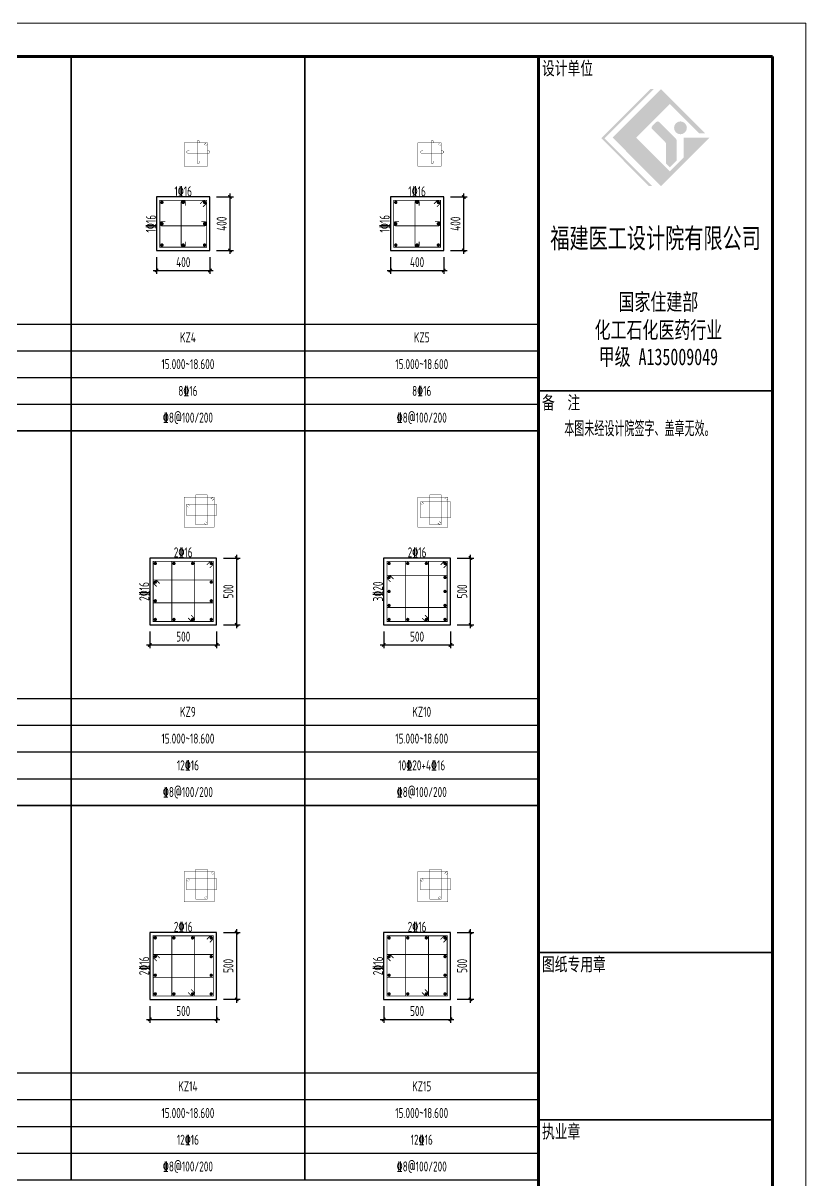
# Model space of a CAD drawing. Extents: x 3968514 to 5230306, y -516551 to -228246.
# Drawn here: x 5006187 to 5029621, y -334753 to -300153 of the extents above; entities that cross this region are included whole.
import ezdxf
from ezdxf.enums import TextEntityAlignment as Align

# ---------------------------------------------------------------- set-up
doc = ezdxf.new("R2010")
doc.units = 0
doc.header["$LTSCALE"] = 1000
doc.header["$MEASUREMENT"] = 0
for name, color, linetype, lineweight in [('COLU-DE', 7, 'Continuous', 25), ('COLU-DE-DIM', 3, 'Continuous', 25), ('COLU-YW', 7, 'Continuous', 25), ('FRAME', 3, 'Continuous', 18), ('REIN-D', 6, 'Continuous', 50), ('REIN-L', 1, 'Continuous', 50), ('TAB', 144, 'Continuous', 25), ('TAB-TEXT', 7, 'Continuous', 25)]:
    doc.layers.add(name, color=color, linetype=linetype, lineweight=lineweight)
doc.styles.add('FRAME', font='simhei.ttf', dxfattribs={"width": 0.7})
doc.styles.add('FromPkpm', font='Tssdeng.shx', dxfattribs={"width": 0.7, "bigfont": 'hztxt.shx'})
doc.dimstyles.new('Pkpm_1', dxfattribs={"dimtxt": 250, "dimasz": 100, "dimexe": 100, "dimexo": 0.0625, "dimgap": 100, "dimtad": 1, "dimdec": 0, "dimrnd": 1, "dimzin": 0, "dimdsep": 46, "dimtxsty": 'FromPkpm', "dimblk1": 'ARCHTICK', "dimblk2": 'ARCHTICK', "dimsah": 1, "dimcen": 0.09, "dimdle": 100, "dimadec": 0, "dimazin": 0, "dimtfac": 1, "dimtdec": 0, "dimtix": 1, "dimtmove": 2, "dimatfit": 1, "dimfxl": 1, "dimtolj": 1, "dimtzin": 0, "dimarcsym": 0})

# ---------------------------------------------------------------- blocks, each defined once
blk = doc.blocks.new('A$C0B803521')
at = {"layer": 'FRAME'}
h = blk.add_hatch(color=256, dxfattribs=at)
h.paths.add_polyline_path([(-21025, 90227), (-20017, 91236), (-19135, 90354), (-18955, 90354), (-20278, 91677), (-21728, 90227), (-20278, 88777), (-18828, 90227), (-19604, 90227), (-19604, 89631), (-20017, 89218)], flags=0)
edge = h.paths.add_edge_path(flags=0)
edge.add_arc((-20199, 90039), 69.1, 0, 45, ccw=False)
edge.add_line((-20130, 90039), (-20130, 89455))
edge.add_line((-20130, 89455), (-20014, 89339))
edge.add_line((-20014, 89339), (-19815, 89537))
edge.add_line((-19815, 89537), (-19815, 90148))
edge.add_arc((-19884, 90148), 69.1, 360, 405)
edge.add_line((-19835, 90197), (-20329, 90690))
edge.add_arc((-20378, 90642), 69.1, 45, 135)
edge.add_line((-20426, 90690), (-20541, 90576))
edge.add_arc((-20492, 90527), 69.1, 135, 225)
edge.add_line((-20541, 90478), (-20150, 90088))
edge = h.paths.add_edge_path(flags=0)
edge.add_arc((-19698, 90520), 192, 0, 180)
edge.add_arc((-19698, 90520), 192, 180, 360)
h.paths.add_polyline_path([(-20637, 88777), (-20539, 88777), (-21971, 90208), (-20502, 91677), (-20600, 91677), (-22068, 90208)], flags=0)
at = {"layer": 'FRAME', "lineweight": 18}
for p, q in [((-15943, 93652), (-100043, 93652)), ((-15943, 34252), (-15943, 93652))]:
    blk.add_line(p, q, dxfattribs=at)
at = {"layer": 'FRAME', "lineweight": 140}
for p, q in [((-16943, 92652), (-97543, 92652)), ((-16943, 35252), (-16943, 92652))]:
    blk.add_line(p, q, dxfattribs=at)
at = {"layer": 'FRAME', "lineweight": 70}
blk.add_line((-23943, 92652), (-23943, 35252), dxfattribs=at)
at = {"layer": 'FRAME', "lineweight": 35}
for p, q in [((-23943, 82652), (-16943, 82652)), ((-16943, 65852), (-23943, 65852)), ((-16943, 60852), (-23943, 60852))]:
    blk.add_line(p, q, dxfattribs=at)
at = {"layer": 'FRAME', "style": 'FRAME'}
for s, insert, char_height, width, attachment_point in [('设计单位', (-23843, 92502), 400, 2368.14, 1), ('福建医工设计院有限公司', (-20443, 87187), 600, 9859.32, 5), ('国家住建部', (-20359, 85288), 500, 2944.75, 5), ('化工石化医药行业', (-20359, 84447), 500, 4781.36, 5), ('甲级 A135009049', (-20359, 83644), 500, 4439.66, 5), ('备  注', (-23843, 82502), 400, 1758.31, 1), ('{\\W0.55;本图未经设计院签字、盖章无效。}', (-23176, 81291), 400, 6834.92, 7), ('图纸专用章', (-23843, 65702), 400, 2928.14, 1), ('执业章', (-23843, 60702), 400, 3554.58, 1)]:
    blk.add_mtext(s, dxfattribs=dict(at, insert=insert, char_height=char_height, width=width, attachment_point=attachment_point))
blk = doc.blocks.new('_ArchTick')
at = {"color": 0, "linetype": 'ByBlock', "const_width": 0.4}
blk.add_lwpolyline([(-0.5, -0.5), (0.5, 0.5)], dxfattribs=at)
blk = doc.blocks.new('*D705')
at = {"layer": 'COLU-DE-DIM', "color": 0, "lineweight": -2, "transparency": 16777216}
for p, q in [((5016981, -318353), (5016981, -318853)), ((5018981, -318353), (5018981, -318853)), ((5016881, -318753), (5019081, -318753))]:
    blk.add_line(p, q, dxfattribs=at)
at = {"layer": 'Defpoints', "color": 0, "transparency": 16777216}
for p in [(5016981, -318153), (5018981, -318153), (5018981, -318753)]:
    blk.add_point(p, dxfattribs=at)
at = {"layer": 'COLU-DE-DIM', "color": 0, "lineweight": -2, "transparency": 16777216, "xscale": 100, "yscale": 100, "zscale": 100, "rotation": 180}
blk.add_blockref('_ArchTick', (5016981, -318753), dxfattribs=at)
at = {"layer": 'COLU-DE-DIM', "color": 0, "lineweight": -2, "transparency": 16777216, "xscale": 100, "yscale": 100, "zscale": 100}
blk.add_blockref('_ArchTick', (5018981, -318753), dxfattribs=at)
at = {"layer": 'COLU-DE-DIM', "color": 7, "transparency": 16777216, "insert": (5017981, -318503), "char_height": 300, "attachment_point": 5, "style": 'FromPkpm'}
blk.add_mtext('\\A1;500', dxfattribs=at)
blk = doc.blocks.new('*D704')
at = {"layer": 'COLU-DE-DIM', "color": 0, "lineweight": -2, "transparency": 16777216}
for p, q in [((5019181, -316153), (5019681, -316153)), ((5019581, -318253), (5019581, -316053)), ((5019181, -318153), (5019681, -318153))]:
    blk.add_line(p, q, dxfattribs=at)
at = {"layer": 'Defpoints', "color": 0, "transparency": 16777216}
for p in [(5018981, -316153), (5019581, -316153), (5018981, -318153)]:
    blk.add_point(p, dxfattribs=at)
at = {"layer": 'COLU-DE-DIM', "color": 0, "lineweight": -2, "transparency": 16777216, "xscale": 100, "yscale": 100, "zscale": 100}
for p, rotation in [((5019581, -316153), 90), ((5019581, -318153), 270)]:
    blk.add_blockref('_ArchTick', p, dxfattribs=dict(at, rotation=rotation))
at = {"layer": 'COLU-DE-DIM', "color": 7, "transparency": 16777216, "insert": (5019331, -317153), "char_height": 300, "attachment_point": 5, "rotation": 90, "style": 'FromPkpm'}
blk.add_mtext('\\A1;500', dxfattribs=at)
blk = doc.blocks.new('*D681')
at = {"layer": 'COLU-DE-DIM', "color": 0, "lineweight": -2, "transparency": 16777216}
for p, q in [((5017181, -307153), (5017181, -307653)), ((5018781, -307153), (5018781, -307653)), ((5017081, -307553), (5018881, -307553))]:
    blk.add_line(p, q, dxfattribs=at)
at = {"layer": 'Defpoints', "color": 0, "transparency": 16777216}
for p in [(5017181, -306953), (5018781, -306953), (5018781, -307553)]:
    blk.add_point(p, dxfattribs=at)
at = {"layer": 'COLU-DE-DIM', "color": 0, "lineweight": -2, "transparency": 16777216, "xscale": 100, "yscale": 100, "zscale": 100, "rotation": 180}
blk.add_blockref('_ArchTick', (5017181, -307553), dxfattribs=at)
at = {"layer": 'COLU-DE-DIM', "color": 0, "lineweight": -2, "transparency": 16777216, "xscale": 100, "yscale": 100, "zscale": 100}
blk.add_blockref('_ArchTick', (5018781, -307553), dxfattribs=at)
at = {"layer": 'COLU-DE-DIM', "color": 7, "transparency": 16777216, "insert": (5017981, -307303), "char_height": 300, "attachment_point": 5, "style": 'FromPkpm'}
blk.add_mtext('\\A1;400', dxfattribs=at)
blk = doc.blocks.new('*D680')
at = {"layer": 'COLU-DE-DIM', "color": 0, "lineweight": -2, "transparency": 16777216}
for p, q in [((5018981, -305353), (5019481, -305353)), ((5019381, -307053), (5019381, -305253)), ((5018981, -306953), (5019481, -306953))]:
    blk.add_line(p, q, dxfattribs=at)
at = {"layer": 'Defpoints', "color": 0, "transparency": 16777216}
for p in [(5018781, -305353), (5019381, -305353), (5018781, -306953)]:
    blk.add_point(p, dxfattribs=at)
at = {"layer": 'COLU-DE-DIM', "color": 0, "lineweight": -2, "transparency": 16777216, "xscale": 100, "yscale": 100, "zscale": 100}
for p, rotation in [((5019381, -305353), 90), ((5019381, -306953), 270)]:
    blk.add_blockref('_ArchTick', p, dxfattribs=dict(at, rotation=rotation))
at = {"layer": 'COLU-DE-DIM', "color": 7, "transparency": 16777216, "insert": (5019131, -306153), "char_height": 300, "attachment_point": 5, "rotation": 90, "style": 'FromPkpm'}
blk.add_mtext('\\A1;400', dxfattribs=at)
blk = doc.blocks.new('*D703')
at = {"layer": 'COLU-DE-DIM', "color": 0, "lineweight": -2, "transparency": 16777216}
for p, q in [((5010181, -307153), (5010181, -307653)), ((5011781, -307153), (5011781, -307653)), ((5010081, -307553), (5011881, -307553))]:
    blk.add_line(p, q, dxfattribs=at)
at = {"layer": 'Defpoints', "color": 0, "transparency": 16777216}
for p in [(5010181, -306953), (5011781, -306953), (5011781, -307553)]:
    blk.add_point(p, dxfattribs=at)
at = {"layer": 'COLU-DE-DIM', "color": 0, "lineweight": -2, "transparency": 16777216, "xscale": 100, "yscale": 100, "zscale": 100, "rotation": 180}
blk.add_blockref('_ArchTick', (5010181, -307553), dxfattribs=at)
at = {"layer": 'COLU-DE-DIM', "color": 0, "lineweight": -2, "transparency": 16777216, "xscale": 100, "yscale": 100, "zscale": 100}
blk.add_blockref('_ArchTick', (5011781, -307553), dxfattribs=at)
at = {"layer": 'COLU-DE-DIM', "color": 7, "transparency": 16777216, "insert": (5010981, -307303), "char_height": 300, "attachment_point": 5, "style": 'FromPkpm'}
blk.add_mtext('\\A1;400', dxfattribs=at)
blk = doc.blocks.new('*D702')
at = {"layer": 'COLU-DE-DIM', "color": 0, "lineweight": -2, "transparency": 16777216}
for p, q in [((5011981, -305353), (5012481, -305353)), ((5012381, -307053), (5012381, -305253)), ((5011981, -306953), (5012481, -306953))]:
    blk.add_line(p, q, dxfattribs=at)
at = {"layer": 'Defpoints', "color": 0, "transparency": 16777216}
for p in [(5011781, -305353), (5012381, -305353), (5011781, -306953)]:
    blk.add_point(p, dxfattribs=at)
at = {"layer": 'COLU-DE-DIM', "color": 0, "lineweight": -2, "transparency": 16777216, "xscale": 100, "yscale": 100, "zscale": 100}
for p, rotation in [((5012381, -305353), 90), ((5012381, -306953), 270)]:
    blk.add_blockref('_ArchTick', p, dxfattribs=dict(at, rotation=rotation))
at = {"layer": 'COLU-DE-DIM', "color": 7, "transparency": 16777216, "insert": (5012131, -306153), "char_height": 300, "attachment_point": 5, "rotation": 90, "style": 'FromPkpm'}
blk.add_mtext('\\A1;400', dxfattribs=at)
blk = doc.blocks.new('*D697')
at = {"layer": 'COLU-DE-DIM', "color": 0, "lineweight": -2, "transparency": 16777216}
for p, q in [((5016981, -318353), (5016981, -318853)), ((5018981, -318353), (5018981, -318853)), ((5016881, -318753), (5019081, -318753))]:
    blk.add_line(p, q, dxfattribs=at)
at = {"layer": 'Defpoints', "color": 0, "transparency": 16777216}
for p in [(5016981, -318153), (5018981, -318153), (5018981, -318753)]:
    blk.add_point(p, dxfattribs=at)
at = {"layer": 'COLU-DE-DIM', "color": 0, "lineweight": -2, "transparency": 16777216, "xscale": 100, "yscale": 100, "zscale": 100, "rotation": 180}
blk.add_blockref('_ArchTick', (5016981, -318753), dxfattribs=at)
at = {"layer": 'COLU-DE-DIM', "color": 0, "lineweight": -2, "transparency": 16777216, "xscale": 100, "yscale": 100, "zscale": 100}
blk.add_blockref('_ArchTick', (5018981, -318753), dxfattribs=at)
at = {"layer": 'COLU-DE-DIM', "color": 7, "transparency": 16777216, "insert": (5017981, -318503), "char_height": 300, "attachment_point": 5, "style": 'FromPkpm'}
blk.add_mtext('\\A1;500', dxfattribs=at)
blk = doc.blocks.new('*D696')
at = {"layer": 'COLU-DE-DIM', "color": 0, "lineweight": -2, "transparency": 16777216}
for p, q in [((5019181, -316153), (5019681, -316153)), ((5019581, -318253), (5019581, -316053)), ((5019181, -318153), (5019681, -318153))]:
    blk.add_line(p, q, dxfattribs=at)
at = {"layer": 'Defpoints', "color": 0, "transparency": 16777216}
for p in [(5018981, -316153), (5019581, -316153), (5018981, -318153)]:
    blk.add_point(p, dxfattribs=at)
at = {"layer": 'COLU-DE-DIM', "color": 0, "lineweight": -2, "transparency": 16777216, "xscale": 100, "yscale": 100, "zscale": 100}
for p, rotation in [((5019581, -316153), 90), ((5019581, -318153), 270)]:
    blk.add_blockref('_ArchTick', p, dxfattribs=dict(at, rotation=rotation))
at = {"layer": 'COLU-DE-DIM', "color": 7, "transparency": 16777216, "insert": (5019331, -317153), "char_height": 300, "attachment_point": 5, "rotation": 90, "style": 'FromPkpm'}
blk.add_mtext('\\A1;500', dxfattribs=at)
blk = doc.blocks.new('*D695')
at = {"layer": 'COLU-DE-DIM', "color": 0, "lineweight": -2, "transparency": 16777216}
for p, q in [((5009981, -318353), (5009981, -318853)), ((5011981, -318353), (5011981, -318853)), ((5009881, -318753), (5012081, -318753))]:
    blk.add_line(p, q, dxfattribs=at)
at = {"layer": 'Defpoints', "color": 0, "transparency": 16777216}
for p in [(5009981, -318153), (5011981, -318153), (5011981, -318753)]:
    blk.add_point(p, dxfattribs=at)
at = {"layer": 'COLU-DE-DIM', "color": 0, "lineweight": -2, "transparency": 16777216, "xscale": 100, "yscale": 100, "zscale": 100, "rotation": 180}
blk.add_blockref('_ArchTick', (5009981, -318753), dxfattribs=at)
at = {"layer": 'COLU-DE-DIM', "color": 0, "lineweight": -2, "transparency": 16777216, "xscale": 100, "yscale": 100, "zscale": 100}
blk.add_blockref('_ArchTick', (5011981, -318753), dxfattribs=at)
at = {"layer": 'COLU-DE-DIM', "color": 7, "transparency": 16777216, "insert": (5010981, -318503), "char_height": 300, "attachment_point": 5, "style": 'FromPkpm'}
blk.add_mtext('\\A1;500', dxfattribs=at)
blk = doc.blocks.new('*D694')
at = {"layer": 'COLU-DE-DIM', "color": 0, "lineweight": -2, "transparency": 16777216}
for p, q in [((5012181, -316153), (5012681, -316153)), ((5012581, -318253), (5012581, -316053)), ((5012181, -318153), (5012681, -318153))]:
    blk.add_line(p, q, dxfattribs=at)
at = {"layer": 'Defpoints', "color": 0, "transparency": 16777216}
for p in [(5011981, -316153), (5012581, -316153), (5011981, -318153)]:
    blk.add_point(p, dxfattribs=at)
at = {"layer": 'COLU-DE-DIM', "color": 0, "lineweight": -2, "transparency": 16777216, "xscale": 100, "yscale": 100, "zscale": 100}
for p, rotation in [((5012581, -316153), 90), ((5012581, -318153), 270)]:
    blk.add_blockref('_ArchTick', p, dxfattribs=dict(at, rotation=rotation))
at = {"layer": 'COLU-DE-DIM', "color": 7, "transparency": 16777216, "insert": (5012331, -317153), "char_height": 300, "attachment_point": 5, "rotation": 90, "style": 'FromPkpm'}
blk.add_mtext('\\A1;500', dxfattribs=at)
blk = doc.blocks.new('*D675')
at = {"layer": 'COLU-DE-DIM', "color": 0, "lineweight": -2, "transparency": 16777216}
for p, q in [((5016981, -329553), (5016981, -330053)), ((5018981, -329553), (5018981, -330053)), ((5016881, -329953), (5019081, -329953))]:
    blk.add_line(p, q, dxfattribs=at)
at = {"layer": 'Defpoints', "color": 0, "transparency": 16777216}
for p in [(5016981, -329353), (5018981, -329353), (5018981, -329953)]:
    blk.add_point(p, dxfattribs=at)
at = {"layer": 'COLU-DE-DIM', "color": 0, "lineweight": -2, "transparency": 16777216, "xscale": 100, "yscale": 100, "zscale": 100, "rotation": 180}
blk.add_blockref('_ArchTick', (5016981, -329953), dxfattribs=at)
at = {"layer": 'COLU-DE-DIM', "color": 0, "lineweight": -2, "transparency": 16777216, "xscale": 100, "yscale": 100, "zscale": 100}
blk.add_blockref('_ArchTick', (5018981, -329953), dxfattribs=at)
at = {"layer": 'COLU-DE-DIM', "color": 7, "transparency": 16777216, "insert": (5017981, -329703), "char_height": 300, "attachment_point": 5, "style": 'FromPkpm'}
blk.add_mtext('\\A1;500', dxfattribs=at)
blk = doc.blocks.new('*D674')
at = {"layer": 'COLU-DE-DIM', "color": 0, "lineweight": -2, "transparency": 16777216}
for p, q in [((5019581, -329453), (5019581, -327253)), ((5019181, -327353), (5019681, -327353)), ((5019181, -329353), (5019681, -329353))]:
    blk.add_line(p, q, dxfattribs=at)
at = {"layer": 'Defpoints', "color": 0, "transparency": 16777216}
for p in [(5018981, -327353), (5019581, -327353), (5018981, -329353)]:
    blk.add_point(p, dxfattribs=at)
at = {"layer": 'COLU-DE-DIM', "color": 0, "lineweight": -2, "transparency": 16777216, "xscale": 100, "yscale": 100, "zscale": 100}
for p, rotation in [((5019581, -327353), 90), ((5019581, -329353), 270)]:
    blk.add_blockref('_ArchTick', p, dxfattribs=dict(at, rotation=rotation))
at = {"layer": 'COLU-DE-DIM', "color": 7, "transparency": 16777216, "insert": (5019331, -328353), "char_height": 300, "attachment_point": 5, "rotation": 90, "style": 'FromPkpm'}
blk.add_mtext('\\A1;500', dxfattribs=at)
blk = doc.blocks.new('*D673')
at = {"layer": 'COLU-DE-DIM', "color": 0, "lineweight": -2, "transparency": 16777216}
for p, q in [((5009981, -329553), (5009981, -330053)), ((5011981, -329553), (5011981, -330053)), ((5009881, -329953), (5012081, -329953))]:
    blk.add_line(p, q, dxfattribs=at)
at = {"layer": 'Defpoints', "color": 0, "transparency": 16777216}
for p in [(5009981, -329353), (5011981, -329353), (5011981, -329953)]:
    blk.add_point(p, dxfattribs=at)
at = {"layer": 'COLU-DE-DIM', "color": 0, "lineweight": -2, "transparency": 16777216, "xscale": 100, "yscale": 100, "zscale": 100, "rotation": 180}
blk.add_blockref('_ArchTick', (5009981, -329953), dxfattribs=at)
at = {"layer": 'COLU-DE-DIM', "color": 0, "lineweight": -2, "transparency": 16777216, "xscale": 100, "yscale": 100, "zscale": 100}
blk.add_blockref('_ArchTick', (5011981, -329953), dxfattribs=at)
at = {"layer": 'COLU-DE-DIM', "color": 7, "transparency": 16777216, "insert": (5010981, -329703), "char_height": 300, "attachment_point": 5, "style": 'FromPkpm'}
blk.add_mtext('\\A1;500', dxfattribs=at)
blk = doc.blocks.new('*D672')
at = {"layer": 'COLU-DE-DIM', "color": 0, "lineweight": -2, "transparency": 16777216}
for p, q in [((5012581, -329453), (5012581, -327253)), ((5012181, -327353), (5012681, -327353)), ((5012181, -329353), (5012681, -329353))]:
    blk.add_line(p, q, dxfattribs=at)
at = {"layer": 'Defpoints', "color": 0, "transparency": 16777216}
for p in [(5011981, -327353), (5012581, -327353), (5011981, -329353)]:
    blk.add_point(p, dxfattribs=at)
at = {"layer": 'COLU-DE-DIM', "color": 0, "lineweight": -2, "transparency": 16777216, "xscale": 100, "yscale": 100, "zscale": 100}
for p, rotation in [((5012581, -327353), 90), ((5012581, -329353), 270)]:
    blk.add_blockref('_ArchTick', p, dxfattribs=dict(at, rotation=rotation))
at = {"layer": 'COLU-DE-DIM', "color": 7, "transparency": 16777216, "insert": (5012331, -328353), "char_height": 300, "attachment_point": 5, "rotation": 90, "style": 'FromPkpm'}
blk.add_mtext('\\A1;500', dxfattribs=at)

msp = doc.modelspace()

# ---------------------------------------------------------------- linework, layer by layer
at = {"layer": 'COLU-DE'}
for points in [[(5010180.72951, -306953.30351), (5011780.72951, -306953.30351), (5011780.72951, -305353.30351), (5010180.72951, -305353.30351)], [(5017180.72951, -306953.30351), (5018780.72951, -306953.30351), (5018780.72951, -305353.30351), (5017180.72951, -305353.30351)], [(5009980.72951, -318153.30351), (5011980.72951, -318153.30351), (5011980.72951, -316153.30351), (5009980.72951, -316153.30351)], [(5016980.72951, -318153.30351), (5018980.72951, -318153.30351), (5018980.72951, -316153.30351), (5016980.72951, -316153.30351)], [(5009980.72951, -329353.30253), (5011980.72951, -329353.30253), (5011980.72951, -327353.30253), (5009980.72951, -327353.30253)], [(5016980.72951, -329353.30253), (5018980.72951, -329353.30253), (5018980.72951, -327353.30253), (5016980.72951, -327353.30253)]]:
    msp.add_lwpolyline(points, close=True, dxfattribs=at)
at = {"layer": 'REIN-D', "const_width": 50}
for points in [[(5010368.22951, -305515.80351, 1), (5010318.22951, -305515.80351, 1)], [(5011005.72951, -305515.80351, 1), (5010955.72951, -305515.80351, 1)], [(5011643.22951, -305515.80351, 1), (5011593.22951, -305515.80351, 1)], [(5017368.22951, -305515.80351, 1), (5017318.22951, -305515.80351, 1)], [(5018005.72951, -305515.80351, 1), (5017955.72951, -305515.80351, 1)], [(5018643.22951, -305515.80351, 1), (5018593.22951, -305515.80351, 1)], [(5010368.22951, -306153.30351, 1), (5010318.22951, -306153.30351, 1)], [(5011643.22951, -306153.30351, 1), (5011593.22951, -306153.30351, 1)], [(5017368.22951, -306153.30351, 1), (5017318.22951, -306153.30351, 1)], [(5018643.22951, -306153.30351, 1), (5018593.22951, -306153.30351, 1)], [(5010368.22951, -306790.80351, 1), (5010318.22951, -306790.80351, 1)], [(5011005.72951, -306790.80351, 1), (5010955.72951, -306790.80351, 1)], [(5011643.22951, -306790.80351, 1), (5011593.22951, -306790.80351, 1)], [(5017368.22951, -306790.80351, 1), (5017318.22951, -306790.80351, 1)], [(5018005.72951, -306790.80351, 1), (5017955.72951, -306790.80351, 1)], [(5018643.22951, -306790.80351, 1), (5018593.22951, -306790.80351, 1)], [(5010168.22951, -316315.80351, 1), (5010118.22951, -316315.80351, 1)], [(5010726.56154, -316315.80351, 1), (5010676.56154, -316315.80351, 1)], [(5011284.89748, -316315.80351, 1), (5011234.89748, -316315.80351, 1)], [(5011843.22951, -316315.80351, 1), (5011793.22951, -316315.80351, 1)], [(5017168.22951, -316315.80351, 1), (5017118.22951, -316315.80351, 1)], [(5017726.56154, -316315.80351, 1), (5017676.56154, -316315.80351, 1)], [(5018284.89748, -316315.80351, 1), (5018234.89748, -316315.80351, 1)], [(5018843.22951, -316315.80351, 1), (5018793.22951, -316315.80351, 1)], [(5010168.22951, -316874.13652, 1), (5010118.22951, -316874.13652, 1)], [(5011843.22951, -316874.13652, 1), (5011793.22951, -316874.13652, 1)], [(5017168.22951, -316734.55351, 1), (5017118.22951, -316734.55351, 1)], [(5018843.22951, -316734.55351, 1), (5018793.22951, -316734.55351, 1)], [(5017168.22951, -317153.30351, 1), (5017118.22951, -317153.30351, 1)], [(5018843.22951, -317153.30351, 1), (5018793.22951, -317153.30351, 1)], [(5010168.22951, -317432.4705, 1), (5010118.22951, -317432.4705, 1)], [(5011843.22951, -317432.4705, 1), (5011793.22951, -317432.4705, 1)], [(5017168.22951, -317572.05351, 1), (5017118.22951, -317572.05351, 1)], [(5018843.22951, -317572.05351, 1), (5018793.22951, -317572.05351, 1)], [(5010168.22951, -317990.80351, 1), (5010118.22951, -317990.80351, 1)], [(5010726.56154, -317990.80351, 1), (5010676.56154, -317990.80351, 1)], [(5011284.89748, -317990.80351, 1), (5011234.89748, -317990.80351, 1)], [(5011843.22951, -317990.80351, 1), (5011793.22951, -317990.80351, 1)], [(5017168.22951, -317990.80351, 1), (5017118.22951, -317990.80351, 1)], [(5017726.56154, -317990.80351, 1), (5017676.56154, -317990.80351, 1)], [(5018284.89748, -317990.80351, 1), (5018234.89748, -317990.80351, 1)], [(5018843.22951, -317990.80351, 1), (5018793.22951, -317990.80351, 1)], [(5010168.22951, -327515.80253, 1), (5010118.22951, -327515.80253, 1)], [(5010726.56276, -327515.80253, 1), (5010676.56276, -327515.80253, 1)], [(5011284.89626, -327515.80253, 1), (5011234.89626, -327515.80253, 1)], [(5011843.22951, -327515.80253, 1), (5011793.22951, -327515.80253, 1)], [(5017168.22951, -327515.80253, 1), (5017118.22951, -327515.80253, 1)], [(5017726.56252, -327515.80253, 1), (5017676.56252, -327515.80253, 1)], [(5018284.8965, -327515.80253, 1), (5018234.8965, -327515.80253, 1)], [(5018843.22951, -327515.80253, 1), (5018793.22951, -327515.80253, 1)], [(5010168.22951, -328074.13652, 1), (5010118.22951, -328074.13652, 1)], [(5011843.22951, -328074.13652, 1), (5011793.22951, -328074.13652, 1)], [(5017168.22951, -328074.13652, 1), (5017118.22951, -328074.13652, 1)], [(5018843.22951, -328074.13652, 1), (5018793.22951, -328074.13652, 1)], [(5010168.22951, -328632.46855, 1), (5010118.22951, -328632.46855, 1)], [(5011843.22951, -328632.46855, 1), (5011793.22951, -328632.46855, 1)], [(5017168.22951, -328632.46855, 1), (5017118.22951, -328632.46855, 1)], [(5018843.22951, -328632.46855, 1), (5018793.22951, -328632.46855, 1)], [(5010168.22951, -329190.80253, 1), (5010118.22951, -329190.80253, 1)], [(5010726.56276, -329190.80253, 1), (5010676.56276, -329190.80253, 1)], [(5011284.89626, -329190.80253, 1), (5011234.89626, -329190.80253, 1)], [(5011843.22951, -329190.80253, 1), (5011793.22951, -329190.80253, 1)], [(5017168.22951, -329190.80253, 1), (5017118.22951, -329190.80253, 1)], [(5017726.56252, -329190.80253, 1), (5017676.56252, -329190.80253, 1)], [(5018284.8965, -329190.80253, 1), (5018234.8965, -329190.80253, 1)], [(5018843.22951, -329190.80253, 1), (5018793.22951, -329190.80253, 1)]]:
    msp.add_lwpolyline(points, format="xyb", close=True, dxfattribs=at)
at = {"layer": 'REIN-L'}
for points, const_width in [([(5011652.7383, -303830.48906), (5011705.72951, -303777.49784), (5011705.72951, -303733.30351), (5011005.72951, -303733.30351), (5011005.72951, -304433.30351), (5011705.72951, -304433.30351), (5011705.72951, -303733.30351), (5011661.53517, -303733.30351), (5011608.54396, -303786.29472)], 10), ([(5018652.73732, -303830.48906), (5018705.72951, -303777.49784), (5018705.72951, -303733.30351), (5018005.72951, -303733.30351), (5018005.72951, -304433.30351), (5018705.72951, -304433.30351), (5018705.72951, -303733.30351), (5018661.53615, -303733.30351), (5018608.54396, -303786.29472)], 10), ([(5011574.74709, -305647.6746), (5011680.72951, -305541.69218), (5011680.72951, -305453.30351), (5010280.72951, -305453.30351), (5010280.72951, -306853.30351), (5011680.72951, -306853.30351), (5011680.72951, -305453.30351), (5011592.34084, -305453.30351), (5011486.35842, -305559.28593)], 25), ([(5018574.74709, -305647.6746), (5018680.72951, -305541.69218), (5018680.72951, -305453.30351), (5017280.72951, -305453.30351), (5017280.72951, -306853.30351), (5018680.72951, -306853.30351), (5018680.72951, -305453.30351), (5018592.34084, -305453.30351), (5018486.35842, -305559.28593)], 25), ([(5011852.73732, -314430.48906), (5011905.72951, -314377.49784), (5011905.72951, -314333.30351), (5011005.72951, -314333.30351), (5011005.72951, -315233.30351), (5011905.72951, -315233.30351), (5011905.72951, -314333.30351), (5011861.5342, -314333.30351), (5011808.54201, -314386.29472)], 10), ([(5018852.73732, -314430.48906), (5018905.72951, -314377.49784), (5018905.72951, -314333.30351), (5018005.72951, -314333.30351), (5018005.72951, -315233.30351), (5018905.72951, -315233.30351), (5018905.72951, -314333.30351), (5018861.5342, -314333.30351), (5018808.54201, -314386.29472)], 10), ([(5011774.74513, -316447.6746), (5011880.72951, -316341.69218), (5011880.72951, -316253.30351), (5010080.72951, -316253.30351), (5010080.72951, -318053.30351), (5011880.72951, -318053.30351), (5011880.72951, -316253.30351), (5011792.34279, -316253.30351), (5011686.35842, -316359.28593)], 25), ([(5018774.74513, -316447.6746), (5018880.72951, -316341.69218), (5018880.72951, -316253.30351), (5017080.72951, -316253.30351), (5017080.72951, -318053.30351), (5018880.72951, -318053.30351), (5018880.72951, -316253.30351), (5018792.34279, -316253.30351), (5018686.35842, -316359.28593)], 25), ([(5011852.7383, -325630.48808), (5011905.72951, -325577.49589), (5011905.72951, -325533.30253), (5011005.72951, -325533.30253), (5011005.72951, -326433.30253), (5011905.72951, -326433.30253), (5011905.72951, -325533.30253), (5011861.53517, -325533.30253), (5011808.54396, -325586.29472)], 10), ([(5018852.7383, -325630.48808), (5018905.72951, -325577.49589), (5018905.72951, -325533.30253), (5018005.72951, -325533.30253), (5018005.72951, -326433.30253), (5018905.72951, -326433.30253), (5018905.72951, -325533.30253), (5018861.53517, -325533.30253), (5018808.54396, -325586.29472)], 10), ([(5011774.7466, -327647.67363), (5011880.72951, -327541.6912), (5011880.72951, -327453.30253), (5010080.72951, -327453.30253), (5010080.72951, -329253.30253), (5011880.72951, -329253.30253), (5011880.72951, -327453.30253), (5011792.34133, -327453.30253), (5011686.35842, -327559.28495)], 25), ([(5018774.74709, -327647.67363), (5018880.72951, -327541.6912), (5018880.72951, -327453.30253), (5017080.72951, -327453.30253), (5017080.72951, -329253.30253), (5018880.72951, -329253.30253), (5018880.72951, -327453.30253), (5018792.34084, -327453.30253), (5018686.35842, -327559.28495)], 25)]:
    msp.add_lwpolyline(points, dxfattribs=dict(at, const_width=const_width))
at = {"layer": 'REIN-L', "color": 6}
for points, const_width in [([(5011461.97951, -303739.55351), (5011461.97951, -303689.55351, 0.4142136058), (5011430.72951, -303658.30351, 0.4142136058), (5011399.47951, -303689.55351), (5011399.47951, -304327.05351, 0.4142136058), (5011430.72951, -304358.30351, 0.4142134332), (5011461.97951, -304327.05351), (5011461.97951, -304277.05351)], 10), ([(5018461.97951, -303739.55351), (5018461.97951, -303689.55351, 0.4142136058), (5018430.72951, -303658.30351, 0.4142136058), (5018399.47951, -303689.55351), (5018399.47951, -304327.05351, 0.4142136058), (5018430.72951, -304358.30351, 0.4142134332), (5018461.97951, -304327.05351), (5018461.97951, -304277.05351)], 10), ([(5011161.97951, -303977.05351), (5011111.97951, -303977.05351, 0.4142135195), (5011080.72951, -304008.30351, 0.4142136058), (5011111.97951, -304039.55351), (5011749.47951, -304039.55351, 0.4142136058), (5011780.72951, -304008.30351, 0.4142134332), (5011749.47951, -303977.05351), (5011699.47951, -303977.05351)], 10), ([(5018161.97951, -303977.05351), (5018111.97951, -303977.05351, 0.4142135195), (5018080.72951, -304008.30351, 0.4142136058), (5018111.97951, -304039.55351), (5018749.47951, -304039.55351, 0.4142136058), (5018780.72951, -304008.30351, 0.4142134332), (5018749.47951, -303977.05351), (5018699.47951, -303977.05351)], 10), ([(5011043.22951, -305615.80351), (5011043.22951, -305515.80351, 0.4142136058), (5010980.72951, -305453.30351, 0.4142136058), (5010918.22951, -305515.80351), (5010918.22951, -306790.80351, 0.4142136058), (5010980.72951, -306853.30351, 0.4142134332), (5011043.22951, -306790.80351), (5011043.22951, -306690.80351)], 25), ([(5018043.22951, -305615.80351), (5018043.22951, -305515.80351, 0.4142136058), (5017980.72951, -305453.30351, 0.4142136058), (5017918.22951, -305515.80351), (5017918.22951, -306790.80351, 0.4142136058), (5017980.72951, -306853.30351, 0.4142134332), (5018043.22951, -306790.80351), (5018043.22951, -306690.80351)], 25), ([(5010443.22951, -306090.80351), (5010343.22951, -306090.80351, 0.4142135195), (5010280.72951, -306153.30351, 0.4142136058), (5010343.22951, -306215.80351), (5011618.22951, -306215.80351, 0.4142136058), (5011680.72951, -306153.30351, 0.4142134332), (5011618.22951, -306090.80351), (5011518.22951, -306090.80351)], 25), ([(5017443.22951, -306090.80351), (5017343.22951, -306090.80351, 0.4142135195), (5017280.72951, -306153.30351, 0.4142136058), (5017343.22951, -306215.80351), (5018618.22951, -306215.80351, 0.4142136058), (5018680.72951, -306153.30351, 0.4142134332), (5018618.22951, -306090.80351), (5018518.22951, -306090.80351)], 25)]:
    msp.add_lwpolyline(points, format="xyb", dxfattribs=dict(at, const_width=const_width))
for points, const_width in [([(5011604.37795, -315105.3123), (5011657.37013, -315158.30351), (5011701.56154, -315158.30351), (5011701.56154, -314258.30351), (5011359.89748, -314258.30351), (5011359.89748, -315158.30351), (5011701.56154, -315158.30351), (5011701.56154, -315114.10917), (5011648.57326, -315061.11796)], 10), ([(5018177.91701, -314520.66972), (5018124.92482, -314467.67851), (5018080.72951, -314467.67851), (5018080.72951, -314948.92851), (5018980.72951, -314948.92851), (5018980.72951, -314467.67851), (5018080.72951, -314467.67851), (5018080.72951, -314511.87284), (5018133.7217, -314564.86406)], 10), ([(5018604.37795, -315105.3123), (5018657.37013, -315158.30351), (5018701.56154, -315158.30351), (5018701.56154, -314258.30351), (5018359.89748, -314258.30351), (5018359.89748, -315158.30351), (5018701.56154, -315158.30351), (5018701.56154, -315114.10917), (5018648.57326, -315061.11796)], 10), ([(5011177.91701, -314590.46171), (5011124.92482, -314537.4705), (5011080.72951, -314537.4705), (5011080.72951, -314879.13652), (5011980.72951, -314879.13652), (5011980.72951, -314537.4705), (5011080.72951, -314537.4705), (5011080.72951, -314581.66435), (5011133.7217, -314634.65605)], 10), ([(5011128.02638, -317947.32109), (5011234.00685, -318053.30351), (5011322.39748, -318053.30351), (5011322.39748, -316253.30351), (5010639.06154, -316253.30351), (5010639.06154, -318053.30351), (5011322.39748, -318053.30351), (5011322.39748, -317964.91484), (5011216.4131, -317858.93242)], 25), ([(5018128.02638, -317947.32109), (5018234.00685, -318053.30351), (5018322.39748, -318053.30351), (5018322.39748, -316253.30351), (5017639.06154, -316253.30351), (5017639.06154, -318053.30351), (5018322.39748, -318053.30351), (5018322.39748, -317964.91484), (5018216.4131, -317858.93242)], 25), ([(5010275.1006, -316917.61992), (5010169.11623, -316811.63652), (5010080.72951, -316811.63652), (5010080.72951, -317494.9705), (5011880.72951, -317494.9705), (5011880.72951, -316811.63652), (5010080.72951, -316811.63652), (5010080.72951, -316900.02519), (5010186.71388, -317006.00761)], 25), ([(5017275.1006, -316778.03593), (5017169.11623, -316672.05351), (5017080.72951, -316672.05351), (5017080.72951, -317634.55351), (5018880.72951, -317634.55351), (5018880.72951, -316672.05351), (5017080.72951, -316672.05351), (5017080.72951, -316760.44218), (5017186.71388, -316866.4246)], 25), ([(5011604.37746, -326305.31034), (5011657.36867, -326358.30253), (5011701.56301, -326358.30253), (5011701.56301, -325458.30253), (5011359.89626, -325458.30253), (5011359.89626, -326358.30253), (5011701.56301, -326358.30253), (5011701.56301, -326314.10917), (5011648.57131, -326261.11699)], 10), ([(5018604.37697, -326305.31034), (5018657.36818, -326358.30253), (5018701.56252, -326358.30253), (5018701.56252, -325458.30253), (5018359.8965, -325458.30253), (5018359.8965, -326358.30253), (5018701.56252, -326358.30253), (5018701.56252, -326314.10917), (5018648.57131, -326261.11699)], 10), ([(5011177.91506, -325790.46074), (5011124.9236, -325737.46855), (5011080.72951, -325737.46855), (5011080.72951, -326079.13652), (5011980.72951, -326079.13652), (5011980.72951, -325737.46855), (5011080.72951, -325737.46855), (5011080.72951, -325781.66386), (5011133.72096, -325834.65409)], 10), ([(5018177.91506, -325790.46074), (5018124.92385, -325737.46855), (5018080.72951, -325737.46855), (5018080.72951, -326079.13652), (5018980.72951, -326079.13652), (5018980.72951, -325737.46855), (5018080.72951, -325737.46855), (5018080.72951, -325781.66386), (5018133.72072, -325834.65409)], 10), ([(5011128.02516, -329147.32011), (5011234.00783, -329253.30253), (5011322.39626, -329253.30253), (5011322.39626, -327453.30253), (5010639.06276, -327453.30253), (5010639.06276, -329253.30253), (5011322.39626, -329253.30253), (5011322.39626, -329164.91386), (5011216.41335, -329058.93144)], 25), ([(5018128.02541, -329147.32011), (5018234.00783, -329253.30253), (5018322.3965, -329253.30253), (5018322.3965, -327453.30253), (5017639.06252, -327453.30253), (5017639.06252, -329253.30253), (5018322.3965, -329253.30253), (5018322.3965, -329164.91386), (5018216.4131, -329058.93144)], 25), ([(5010275.1006, -328117.61894), (5010169.11769, -328011.63652), (5010080.72951, -328011.63652), (5010080.72951, -328694.96855), (5011880.72951, -328694.96855), (5011880.72951, -328011.63652), (5010080.72951, -328011.63652), (5010080.72951, -328100.02519), (5010186.71242, -328206.00761)], 25), ([(5017275.1006, -328117.61894), (5017169.11818, -328011.63652), (5017080.72951, -328011.63652), (5017080.72951, -328694.96855), (5018880.72951, -328694.96855), (5018880.72951, -328011.63652), (5017080.72951, -328011.63652), (5017080.72951, -328100.02519), (5017186.71193, -328206.00761)], 25)]:
    msp.add_lwpolyline(points, dxfattribs=dict(at, const_width=const_width))
at = {"layer": 'TAB'}
for p, q in [((5000620.72951, -309153.30351), (5007620.72951, -309153.30351)), ((5007620.72951, -309153.30351), (5014620.72951, -309153.30351)), ((5014620.72951, -309153.30351), (5021620.72951, -309153.30351)), ((5000620.72951, -309953.30351), (5007620.72951, -309953.30351)), ((5007620.72951, -309953.30351), (5014620.72951, -309953.30351)), ((5014620.72951, -309953.30351), (5021620.72951, -309953.30351)), ((5000620.72951, -310753.30351), (5007620.72951, -310753.30351)), ((5007620.72951, -310753.30351), (5014620.72951, -310753.30351)), ((5014620.72951, -310753.30351), (5021620.72951, -310753.30351)), ((5000620.72951, -311553.30351), (5007620.72951, -311553.30351)), ((5007620.72951, -311553.30351), (5014620.72951, -311553.30351)), ((5014620.72951, -311553.30351), (5021620.72951, -311553.30351)), ((5000620.72951, -320353.30351), (5007620.72951, -320353.30351)), ((5007620.72951, -320353.30351), (5014620.72951, -320353.30351)), ((5014620.72951, -320353.30351), (5021620.72951, -320353.30351)), ((5000620.72951, -321153.30351), (5007620.72951, -321153.30351)), ((5007620.72951, -321153.30351), (5014620.72951, -321153.30351)), ((5014620.72951, -321153.30351), (5021620.72951, -321153.30351)), ((5000620.72951, -321953.30351), (5007620.72951, -321953.30351)), ((5007620.72951, -321953.30351), (5014620.72951, -321953.30351)), ((5014620.72951, -321953.30351), (5021620.72951, -321953.30351)), ((5000620.72951, -322753.30351), (5007620.72951, -322753.30351)), ((5007620.72951, -322753.30351), (5014620.72951, -322753.30351)), ((5014620.72951, -322753.30351), (5021620.72951, -322753.30351)), ((5000620.72951, -331553.30253), (5007620.72951, -331553.30253)), ((5007620.72951, -331553.30253), (5014620.72951, -331553.30253)), ((5014620.72951, -331553.30253), (5021620.72951, -331553.30253)), ((5000620.72951, -332353.30253), (5007620.72951, -332353.30253)), ((5007620.72951, -332353.30253), (5014620.72951, -332353.30253)), ((5014620.72951, -332353.30253), (5021620.72951, -332353.30253)), ((5000620.72951, -333153.30253), (5007620.72951, -333153.30253)), ((5007620.72951, -333153.30253), (5014620.72951, -333153.30253)), ((5014620.72951, -333153.30253), (5021620.72951, -333153.30253)), ((5000620.72951, -333953.30253), (5007620.72951, -333953.30253)), ((5007620.72951, -333953.30253), (5014620.72951, -333953.30253)), ((5014620.72951, -333953.30253), (5021620.72951, -333953.30253))]:
    msp.add_line(p, q, dxfattribs=at)
for points in [[(5007620.72951, -301153.30351), (5000620.72951, -301153.30351), (5000620.72951, -312353.30351), (5007620.72951, -312353.30351)], [(5014620.72951, -301153.30351), (5007620.72951, -301153.30351), (5007620.72951, -312353.30351), (5014620.72951, -312353.30351)], [(5021620.72951, -301153.30351), (5014620.72951, -301153.30351), (5014620.72951, -312353.30351), (5021620.72951, -312353.30351)], [(5007620.72951, -312353.30351), (5000620.72951, -312353.30351), (5000620.72951, -323553.30351), (5007620.72951, -323553.30351)], [(5014620.72951, -312353.30351), (5007620.72951, -312353.30351), (5007620.72951, -323553.30351), (5014620.72951, -323553.30351)], [(5021620.72951, -312353.30351), (5014620.72951, -312353.30351), (5014620.72951, -323553.30351), (5021620.72951, -323553.30351)], [(5007620.72951, -323553.30351), (5000620.72951, -323553.30351), (5000620.72951, -334753.30253), (5007620.72951, -334753.30253)], [(5014620.72951, -323553.30351), (5007620.72951, -323553.30351), (5007620.72951, -334753.30253), (5014620.72951, -334753.30253)], [(5021620.72951, -323553.30351), (5014620.72951, -323553.30351), (5014620.72951, -334753.30253), (5021620.72951, -334753.30253)]]:
    msp.add_lwpolyline(points, close=True, dxfattribs=at)

# ---------------------------------------------------------------- block references
msp.add_blockref('A$C0B803521', (5045563.84944, -393805.3043))

# ---------------------------------------------------------------- texts
at = {"layer": 'COLU-YW', "style": 'FromPkpm', "width": 0.7}
for s, p in [('1%%13216', (5010980.72951, -305333.30351)), ('1%%13216', (5017980.72951, -305333.30351)), ('2%%13216', (5010980.72951, -316133.30351)), ('2%%13216', (5017980.72951, -316133.30351)), ('2%%13216', (5010980.72951, -327333.30253)), ('2%%13216', (5017980.72951, -327333.30253))]:
    msp.add_text(s, height=300, dxfattribs=at).set_placement(p, align=Align.CENTER)
for s, p in [('1%%13216', (5010160.72951, -306153.30351)), ('1%%13216', (5017160.72951, -306153.30351)), ('2%%13216', (5009960.72951, -317153.30351)), ('3%%13220', (5016960.72951, -317153.30351)), ('2%%13216', (5009960.72951, -328353.30253)), ('2%%13216', (5016960.72951, -328353.30253))]:
    msp.add_text(s, height=300, rotation=90, dxfattribs=at).set_placement(p, align=Align.CENTER)
at = {"layer": 'TAB-TEXT', "style": 'FromPkpm', "width": 0.7}
for s, p in [('KZ4', (5011120.72951, -309553.30351)), ('KZ5', (5018120.72951, -309553.30351)), ('15.000~18.600', (5011120.72951, -310353.30351)), ('15.000~18.600', (5018120.72951, -310353.30351)), ('8%%13216', (5011120.72951, -311153.30351)), ('8%%13216', (5018120.72951, -311153.30351)), ('%%1328@100/200', (5011120.72951, -311953.30351)), ('%%1328@100/200', (5018120.72951, -311953.30351)), ('KZ9', (5011120.72951, -320753.30351)), ('KZ10', (5018120.72951, -320753.30351)), ('15.000~18.600', (5011120.72951, -321553.30351)), ('15.000~18.600', (5018120.72951, -321553.30351)), ('12%%13216', (5011120.72951, -322353.30351)), ('10%%13220+4%%13216', (5018120.72951, -322353.30351)), ('%%1328@100/200', (5011120.72951, -323153.30351)), ('%%1328@100/200', (5018120.72951, -323153.30351)), ('KZ14', (5011120.72951, -331953.30253)), ('KZ15', (5018120.72951, -331953.30253)), ('15.000~18.600', (5011120.72951, -332753.30253)), ('15.000~18.600', (5018120.72951, -332753.30253)), ('12%%13216', (5011120.72951, -333553.30253)), ('12%%13216', (5018120.72951, -333553.30253)), ('%%1328@100/200', (5011120.72951, -334353.30253)), ('%%1328@100/200', (5018120.72951, -334353.30253))]:
    msp.add_text(s, height=300, dxfattribs=at).set_placement(p, align=Align.MIDDLE_CENTER)

# ---------------------------------------------------------------- dimensions: what is measured, and where the dimension line sits
at = {"layer": 'COLU-DE-DIM'}
for p1, p2, picture, middle in [((5011780.72951, -306953.30351), (5011780.72951, -305353.30351), '*D702', (5012130.72951, -306153.30351)), ((5018780.72951, -306953.30351), (5018780.72951, -305353.30351), '*D680', (5019130.72951, -306153.30351)), ((5010180.72951, -306953.30351), (5011780.72951, -306953.30351), '*D703', (5010980.72951, -307303.30351)), ((5017180.72951, -306953.30351), (5018780.72951, -306953.30351), '*D681', (5017980.72951, -307303.30351)), ((5011980.72951, -318153.30351), (5011980.72951, -316153.30351), '*D694', (5012330.72951, -317153.30351)), ((5018980.72951, -318153.30351), (5018980.72951, -316153.30351), '*D704', (5019330.72951, -317153.30351)), ((5018980.72951, -318153.30351), (5018980.72951, -316153.30351), '*D696', (5019330.72951, -317153.30351)), ((5009980.72951, -318153.30351), (5011980.72951, -318153.30351), '*D695', (5010980.72951, -318503.30351)), ((5016980.72951, -318153.30351), (5018980.72951, -318153.30351), '*D705', (5017980.72951, -318503.30351)), ((5016980.72951, -318153.30351), (5018980.72951, -318153.30351), '*D697', (5017980.72951, -318503.30351)), ((5011980.72951, -329353.30253), (5011980.72951, -327353.30253), '*D672', (5012330.72951, -328353.30253)), ((5018980.72951, -329353.30253), (5018980.72951, -327353.30253), '*D674', (5019330.72951, -328353.30253)), ((5009980.72951, -329353.30253), (5011980.72951, -329353.30253), '*D673', (5010980.72951, -329703.30253)), ((5016980.72951, -329353.30253), (5018980.72951, -329353.30253), '*D675', (5017980.72951, -329703.30253))]:
    dim = msp.add_aligned_dim(p1=p1, p2=p2, distance=-600, dimstyle='Pkpm_1', override={"dimscale": 1, "dimtxt": 300, "dimasz": 100, "dimexe": 100, "dimexo": 200, "dimtad": 1, "dimjust": 0, "dimtih": 0, "dimtoh": 0, "dimlfac": 0.25, "dimdle": 100, "dimclrt": 7, "dimtix": 1, "dimtmove": 2, "dimatfit": 3}, dxfattribs=at)
    dim.commit()
    dim.dimension.update_dxf_attribs({"geometry": picture, "text_midpoint": middle})

doc.saveas('drawing.dxf')
